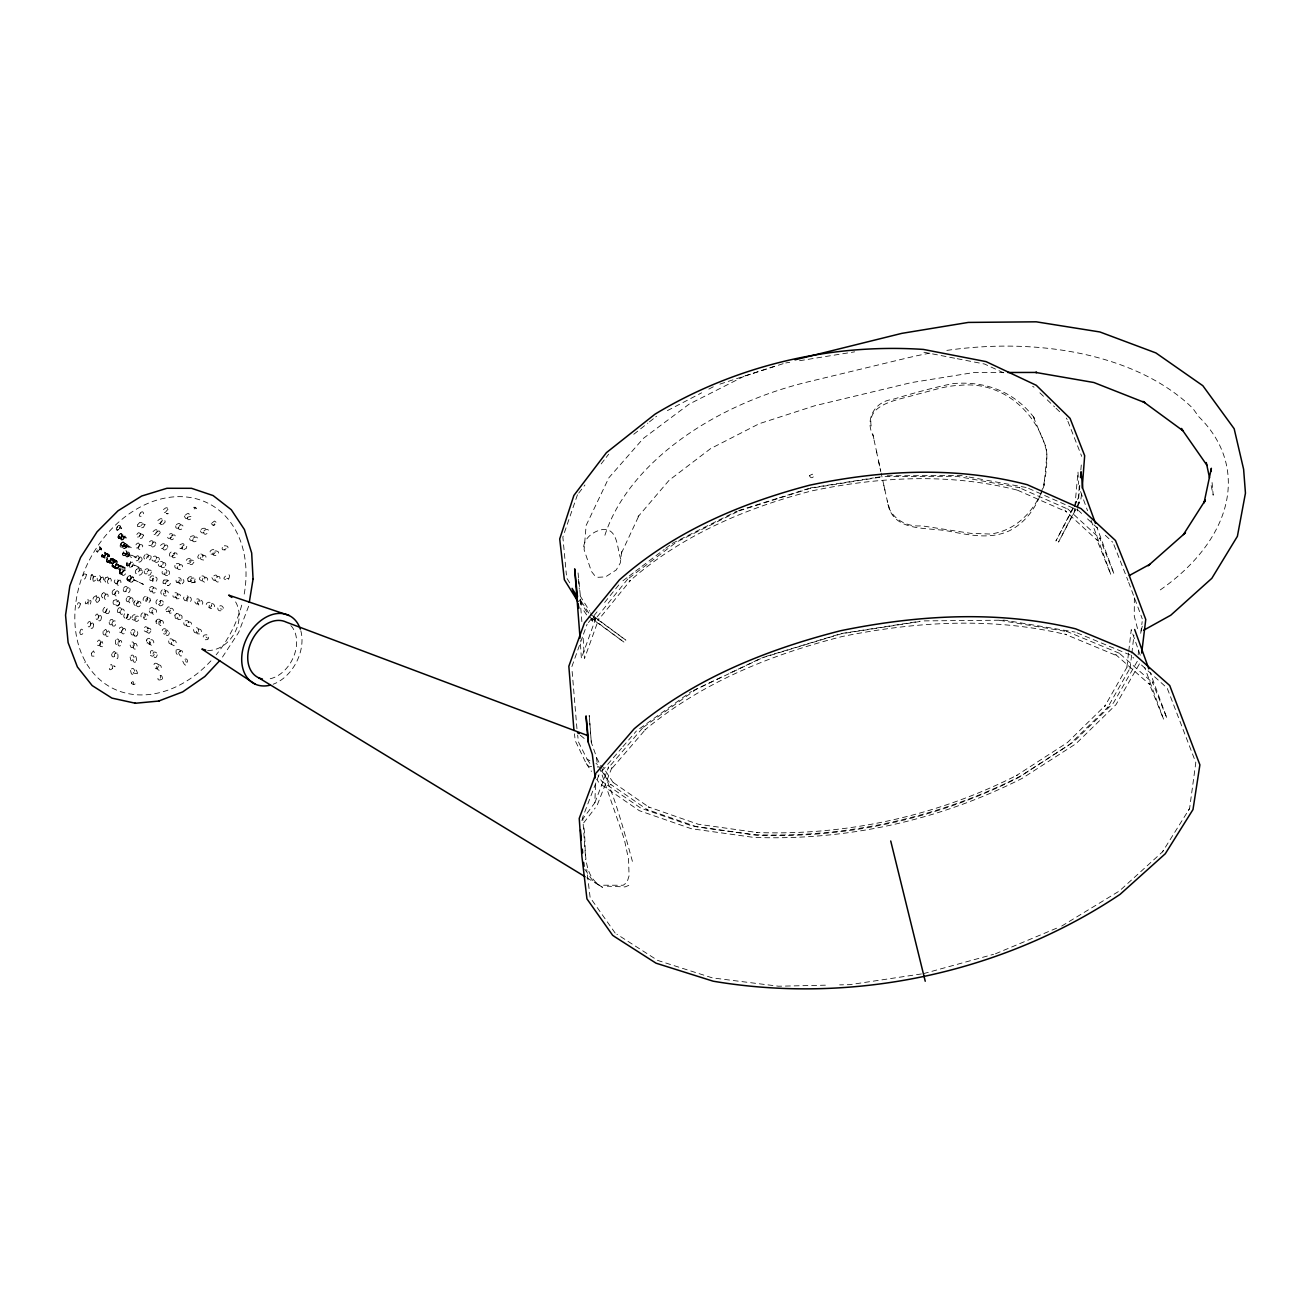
<?xml version="1.0" encoding="UTF-8"?>
<svg xmlns="http://www.w3.org/2000/svg" width="1311" height="1311" viewBox="0 0 1311 1311"><rect width="100%" height="100%" fill="white"/><g stroke="black" fill="none" stroke-linecap="round" stroke-linejoin="round"><path stroke-width="0.75" stroke-dasharray="5 3.75" d="M136.688 660.695L136.098 656.991A2.622 2.032 -87 0 0 134.525 656.565L132.755 659.138L133.722 661.809A2.556 1.95 85.2 0 0 135.295 662.219L136.819 658.286M211.726 604.535C211.366 611.336 201.894 604.191 208.646 602.273A3.097 2.901 -48.3 0 1 210.694 602.798L211.513 605.879M116.941 568.581A2.753 1.737 -60.5 0 0 118.645 566.418C119.088 562.829 115.761 564.484 114.418 562.452M117.957 537.739L118.449 535.724A2.622 1.327 -53.6 0 1 119.825 534.069M118.023 537.002L118.777 538.51M120.268 526.088L119.334 528.726M120.219 526.645L121.71 528.202M120.94 538.379L120.989 539.558M122.087 534.495L121.579 536.494M121.087 569.121A2.737 1.704 -60.5 0 0 119.678 570.613C119.465 576.479 122.857 572.268 124.873 570.17M124.496 537.854L124.987 535.855M123.25 589.409L123.365 590.687A2.769 1.934 -65.9 0 0 126.774 590.491A2.769 1.934 -65.9 0 0 126.2 586.492L125.659 586.492A2.769 1.917 -65.9 0 0 123.25 589.409L123.365 590.687M111.91 623.741L112.73 621.611L114.729 620.775A2.72 1.934 -77.3 0 1 115.974 622.659L115.827 624.102A2.884 2.065 -77.3 0 1 114.204 626.134L112.697 625.937L111.91 623.741L112.32 625.511M129.822 581.232C125.987 581.756 126.085 575.234 129.789 579.429A2.753 1.885 -60.9 0 1 131.526 577.315A2.753 1.885 -60.9 0 1 133.493 577.43L133.771 579.806A2.753 1.885 -60.9 0 1 132.624 581.576L132.083 581.953A2.802 1.934 -63.6 0 1 129.822 581.33L129.789 579.331A2.753 1.885 -60.9 0 1 131.526 577.233A2.753 1.885 -60.9 0 1 133.493 577.528M129.658 580.707L126.97 579.396L129.396 580.642A2.802 1.934 -63.6 0 1 127.118 580.003M199.96 601.765L199.026 599.373A2.933 2.671 -53.5 0 0 197.092 598.914L195.323 599.963A2.589 2.36 -53.6 0 0 194.733 601.913L196.273 603.945L198.289 603.879L199.96 601.765L199.387 603.027M100.21 548.637L101.521 549.375L99.882 546.916L98.554 547.359L96.752 550.981M106.158 558.142L106.65 557.749A2.655 1.295 -59.7 0 0 107.83 555.93L107.928 553.75L106.715 553.422M129.642 580.101L126.954 578.741M129.936 580.265A2.737 1.885 -60.9 0 0 131.084 578.512L131.067 576.529M131.084 578.512L131.084 578.413A2.737 1.885 -60.9 0 1 129.936 580.183L129.576 580.511M117.482 562.501L110.468 559.076C127.724 569.892 109.403 553.422 110.288 559.797A2.704 1.524 -60.1 0 1 109.124 561.583M125.168 568.105L116.073 564.254L115.892 565.09A2.753 1.737 -60.5 0 1 114.204 567.253L112.32 567.122L112.238 564.779A2.688 1.508 -60.1 0 1 113.401 562.976L113.926 562.583M110.517 558.437L117.433 561.829M175.658 596.472L176.493 598.816L179.574 598.652A2.655 2.343 -56.7 0 0 180.656 596.177L180.213 594.965A2.819 2.491 -56.7 0 0 177.935 594.08L175.871 595.8M165.776 609.861L168.152 606.911A2.819 2.491 -62.6 0 1 170.61 608.599L170.709 609.271A2.655 2.343 -62.6 0 1 170.02 611.221L166.579 611.663L166.317 608.107M168.66 640.932L168.972 643.013L171.118 644.307A2.589 2.294 -81.1 0 0 172.806 643.422L173.445 641.423A2.933 2.606 -81.1 0 0 172.659 639.506L170.922 638.768A2.589 2.294 -81.1 0 0 169.234 639.653L168.66 640.932L169.234 639.653M172.429 535.953L172.315 534.282A2.655 1.885 -39 0 0 170.889 533.61L168.972 534.364A2.999 2.13 -39 0 0 167.677 536.084L167.792 537.772A2.655 1.885 -39 0 0 169.234 538.428L171.692 537.166L172.528 534.757M122.464 572.907L120.923 574.021A2.901 1.819 -60.5 0 1 119.334 573.235L121.956 573.841M121.956 574.005L122.07 574.562A2.901 1.803 -60.5 0 0 123.66 575.349L124.201 575.136A2.737 1.704 -60.5 0 0 125.594 573.628L123.676 575.267M131.952 617.858L132.231 616.465A2.737 2.13 -72.3 0 1 135.787 615.318A2.737 2.13 -72.3 0 1 134.967 619.71A2.737 2.13 -72.3 0 1 131.952 617.858L132.231 616.465M1134.359 597.767L1134.261 616.104L1137.997 630.444M1074.873 506.587L1077.986 471.927L1078.592 484.333M1079.379 485.922L1078.281 497.901L1074.25 506.39M1080.838 469.961L1081.559 461.98M1077.839 507.013L1079.805 485.463M1081.641 494.1L1080.69 500.13L1058.518 542.066L1075.675 508.897M743.927 376.355L689.127 404.132L643.373 438.366L608.845 477.794L586.115 525.482L584.116 549.768L591.425 571.416L595.145 576.135L598.177 577.299L605.6 576.856L616.252 569.941L620.3 562.976L621.725 551.03L621.185 553.684L639.358 514.748L638.064 516.714L669.102 480.285L710.546 448.657L759.282 423.682L814.803 405.738L911.276 382.615L973.876 372.521L1003.784 372.488M100.586 642.587L100.521 643.357A3.196 2.065 -88.2 0 1 99.636 645.225C93.687 647.323 99.39 634.835 100.586 642.587L100.078 640.62M103.766 556.257L102.291 557.077A3.261 1.606 -59.7 0 1 101.422 556.323L103.815 551.931M103.749 556.339A2.638 1.295 -59.7 0 0 104.929 554.537L104.946 552.308L103.798 552.029M123.005 629.395L120.874 632.459A2.704 2.016 -79.1 0 1 119.088 631.361L119.448 627.969L121.481 626.953A2.688 2.016 -79.1 0 1 122.742 628.051L122.71 630.804M105.142 553.783L109.534 555.946L105.126 553.832M1077.478 510.929L1077.74 508.635M1128.525 653.058L1126.706 668.692L1127.116 666.955L1104.665 706.465L1105.632 705.138L1067.334 742.632L1016.32 775.62L1017.172 775.162C936.873 815.966 846.644 835.844 756.627 832.501L757.529 832.567L698.173 824.242L648.306 806.871L649.65 807.658L612.761 782.159L613.81 783.536L601.815 765.329M1128.755 651.108L1131.262 629.641L1140.603 656.205M1074.512 510.651L1074.774 508.307M1131.622 655.156L1129.984 668.987L1130.262 667.807L1107.533 707.727L1108.188 706.826L1069.514 744.615L1018.598 777.554C937.775 818.588 846.955 838.598 756.365 835.238L697.091 826.897L646.782 809.411L647.7 809.952L610.418 784.207L611.123 785.142L598.816 766.509M1131.852 653.189L1133.949 635.409M108.092 562.124L107.6 562.288A3.064 1.721 -60.1 0 1 106.601 561.469L107.043 558.863L109.452 557.044M1138.145 654.795L1138.866 648.945M1140.734 633.328L1142.16 621.611M112.107 566.696L120.776 570.809M116.417 568.712L115.122 568.482L115.057 566.123A2.688 1.508 -60.1 0 1 116.22 564.336L125.217 568.843M114.909 568.056L114.909 567.974A3.048 1.704 -60.1 0 0 115.892 568.777L115.892 568.777M126.97 552.078L126.675 553.389A2.737 1.737 -56.8 0 1 124.742 555.553L124.201 555.7M155.911 621.807L156.238 620.431L156.206 623.151L158.254 624.413A2.655 2.294 -74.3 0 0 160.319 622.938L160.647 621.561A2.819 2.425 -74.3 0 0 159.5 619.267L158.303 618.956M133.427 563.73L131.674 566.909L132.722 565.844M123.414 551.997L122.644 554.078A2.917 1.852 -56.8 0 0 123.676 555.684L124.791 555.372A2.737 1.737 -56.8 0 0 126.675 553.389L126.675 553.389M127.97 565.86L127.413 566.008A2.901 1.835 -56.6 0 1 126.38 564.418L126.692 563.124A2.72 1.721 -56.6 0 1 128.56 561.141L129.625 560.993A2.901 1.835 -56.6 0 1 130.576 562.009L130.068 564.369A2.753 1.901 -58.2 0 1 127.986 565.844L127.822 566.024M127.495 556.864A2.737 1.737 -56.8 0 0 129.363 554.881L129.461 552.324L127.691 552.144A2.688 1.524 -55.1 0 0 126.167 553.488M1142.274 626.199L1141.111 631.263L1139.128 631.886M165.055 545.474L162.58 548.555A2.704 1.983 -45 0 1 160.499 548.014L160.204 546.933A2.868 2.098 -45 0 1 161.466 544.524L162.679 543.852A2.704 1.983 -45 0 1 164.76 544.393L164.711 546.753M140.31 513.011L139.359 514.715A3.245 1.737 -48 0 0 139.572 516.173C145.439 517.681 144.013 507.554 139.671 513.912M101.357 555.782L104.847 557.47L101.439 555.11M228.442 579.413C233.964 567.696 215.528 582.018 229.015 578.954M105.191 553.258L109.534 555.831M146.357 641.046L147.16 639.096A2.655 2.229 -77.1 0 1 149.421 638.441L150.962 640.44L150.306 643.144A2.606 2.245 -86 0 1 148.635 643.914L146.357 641.046L147.045 643.095M1044.654 483.677C1036.854 508.521 1017.369 530.578 990.428 534.052L970.664 533.331L921.551 525.793C909.375 527.088 896.511 521.417 890.333 510.602M583.641 546.884C584.706 537.395 594.063 530.791 602.978 529.48C618.284 528.153 617.006 549.67 620.922 559.469M134.23 645.733L133.509 642.456A2.622 2.032 -87.6 0 0 131.936 642.029L130.559 643.242A2.966 2.294 -87.5 0 0 130.166 645.373L131.018 647.192A2.622 2.032 -87.5 0 0 132.591 647.618L134.23 645.733L133.591 646.962M107.912 557.83A2.704 1.524 -60.1 0 0 106.732 559.633L106.519 560.879L112.812 563.976M124.365 543.59L123.939 545.065M124.332 548.555L124.873 548.375A2.704 1.54 -55.2 0 0 126.38 547.031L126.987 543.885M125.446 555.422L125.856 553.963M127.183 544.934L131.428 547.801M127.085 544.524L125.266 543.524A2.704 1.54 -55.2 0 0 123.742 544.884L123.005 546.818A3.048 1.753 -55.2 0 0 123.496 548.195L123.906 548.375M581.74 820.325L594.85 802.742L595.538 784.093M112.599 668.331C111.632 657.237 105.814 674.673 112.599 668.331L111.959 669.544M111.238 558.781L113.008 558.879L113.123 560.993A2.704 1.524 -60.1 0 1 111.927 562.943L110.403 563.648A3.064 1.721 -60.1 0 1 109.419 562.829L110.73 559.092M1061.713 926.058L1119.447 890.956L1162.496 851.871L1189.585 808.559L1195.812 762.576L1167.2 688.144L1139.701 663.399M100.177 548.785L97.407 552.046L97.751 548.604M133.165 684.162L133.656 681.769M100.291 548.178L101.521 549.26M120.874 538.542L121.644 536.33L126.479 538.477L121.644 536.33M126.593 538.051L124.922 536.592M583.706 822.833L595.227 807.986M1078.642 504.145L1079.297 501.916L1076.577 507.16M1075.725 503.686L1076.446 501.212L1073.643 506.636M209.318 605.272C207.531 611.155 218.068 608.451 213.578 604.174A3.097 2.901 -48.5 0 0 211.53 603.65L209.678 604.666M134.689 618.497L134.902 617.809A2.753 2.147 -72.3 0 1 138.589 616.825A2.753 2.147 -72.3 0 1 137.278 621.267A2.753 2.147 -72.3 0 1 134.689 618.497M126.479 563.779L129.133 565.746A2.901 1.835 -56.7 0 0 130.15 567.319L131.264 567.007M129.215 565.09L129.478 564.254A2.737 1.721 -56.7 0 1 131.346 562.272L132.411 562.14A2.901 1.835 -56.7 0 1 133.378 563.14L133.296 564.533L141.735 568.564M116.237 528.825L117.679 526.203M136.623 603.552L136.541 603.863A2.737 2.065 -72.7 0 0 139.212 606.518L140.539 605.01A2.753 2.114 -65.1 0 0 140.818 602.994A2.737 2.098 -64.9 0 0 138.147 601.683A2.737 2.098 -64.9 0 0 135.492 600.372L133.853 602.519A2.737 2.065 -72.7 0 0 136.541 605.19L137.524 604.305A2.737 2.098 -64.9 0 0 138.229 602.323L136.623 603.552L137.852 601.88M168.709 609.943L169.824 613.351L172.741 612.548A2.671 2.343 -62.6 0 0 173.429 610.598L173.331 609.926A2.819 2.491 -62.6 0 0 170.872 608.238L168.709 609.943L169.578 608.779M136.147 557.306L129.592 554.209L128.216 551.98M198.551 631.525L198.305 628.821A3.081 2.917 -62.9 0 0 196.568 627.674L194.536 628.084A2.507 2.376 -63 0 0 193.438 629.804L194.356 632.361L196.339 633.033L198.551 631.525L197.65 632.574M149.356 641.308L149.421 643.865L151.404 645.34A2.606 2.245 -85.9 0 0 153.076 644.553L153.797 642.587A2.95 2.54 -85.9 0 0 153.141 640.571L152.666 640.096A2.671 2.245 -77 0 0 149.864 640.473L149.815 644.504M120.546 544.196L120.137 545.655A3.048 1.753 -55.1 0 0 120.628 547.031L122.103 546.884M123.119 546.179L122.955 546.998A3.048 1.753 -55.2 0 0 123.447 548.375L124.922 548.211M174.822 615.138L175.346 618.3L178.296 618.333A2.655 2.327 -62.6 0 0 179.476 615.924L179.378 615.252A2.802 2.475 -62.6 0 0 176.936 613.581L176.297 613.745M181.901 618.612L182.098 616.596A2.802 2.475 -62.6 0 0 179.656 614.925L179.017 615.088A2.655 2.343 -62.6 0 0 177.542 616.481L178.067 619.644L181.508 619.202L180.689 619.874M571.907 666.545L582.772 636.097M583.461 634.196L587.148 624.118M158.959 621.791L158.926 624.511L160.974 625.773A2.655 2.294 -74.3 0 0 163.039 624.298L163.367 622.922A2.819 2.425 -74.3 0 0 162.203 620.627L161.024 620.316M248.631 606.223L238.651 632.41L221.067 659.22M598.996 774.785L582.69 817.343L585.706 859.672M594.85 802.742L608.648 766.951L608.058 768.18L643.504 726.95L642.636 727.802L696.141 689.357L764.1 656.991M118.105 536.543L121.989 538.067M139.376 606.387L140.195 605.567M149.913 578.069L150.601 576.824A2.737 2.114 -58.1 0 1 153.846 576.299L154.174 576.758A2.737 2.13 -58.3 0 1 152.502 580.74L150.323 580.429A2.737 2.114 -58.1 0 1 149.913 578.069L150.519 576.922M152.584 579.347L153.207 578.217L152.584 579.347A2.737 2.114 -58.2 0 0 153.436 582.051L155.173 582.018A2.737 2.13 -58.3 0 0 156.845 578.036L156.517 577.577A2.737 2.114 -58.2 0 0 153.256 578.118M597.357 804.79L611.827 767.771L610.975 769.573L646.094 728.785L644.832 730.03C701.631 682.539 771.048 654.566 842.186 636.523C916.028 621.414 992.624 616.891 1066.449 634.671L1064.761 634.082L1117.251 655.861L1115.694 654.566L1150.026 684.817L1149.059 683.162L1163.627 719.362L1144.782 667.692M115.63 640.03L115.417 643.504A2.638 1.917 -85.8 0 0 116.695 644.602L118.219 644.029A2.983 2.18 -85.8 0 0 119.104 642.144L118.826 640.047A2.638 1.917 -85.8 0 0 117.564 638.949L115.63 640.03L116.515 639.145M194.192 508.996L195.077 507.275C200.599 510.536 187.801 507.226 195.077 507.275M1072.709 508.439L1055.929 540.968L1073.348 508.144M88.017 602.437C81.233 608.468 89.443 592.195 88.034 602.847C88.427 611.713 94.294 595.62 88.279 602.142M1137.293 661.285L1113.416 703.007L1073.742 741.764L1020.663 776.014C938.479 817.736 846.136 838.09 754.038 834.665L692.372 826.061L640.8 808.133L601.831 781.323L598.127 775.817M1139.439 663.874L1115.972 704.679L1075.921 743.747L1022.088 778.406C939.381 820.375 846.464 840.843 753.776 837.401L691.307 828.716L639.293 810.673L599.471 783.355L596.702 779.291M122.972 542.033L122.447 542.197A2.704 1.54 -55.1 0 0 120.923 543.557L120.497 544.36L123.316 545.687L123.988 544.884L131.329 548.244M129.592 554.209C126.003 555.159 127.904 549.243 124.873 550.8A2.688 1.524 -55 0 0 123.365 552.16L125.807 554.127L126.233 553.324M126.757 618.612L127.265 615.252A2.786 2.048 -71.1 0 1 129.363 614.269L129.855 614.482A2.769 2.098 -72.1 0 1 129.052 619.48L128.511 619.661A2.688 2.016 -79.6 0 1 127.052 619.071L126.511 617.547M187.768 578.593L188.604 577.463A2.819 2.393 -47.5 0 1 191.144 576.791L192.16 577.446A2.655 2.245 -47.5 0 1 192.389 579.888L190.341 581.691L187.997 581.035M176.198 649.895C174.74 660.908 185.982 647.421 176.198 649.895L176.969 649.273M577.463 494.739L562.861 537.068L566.418 575.037M84.822 662.776L85.444 661.694M187.506 600.274L188.161 596.587A2.802 2.458 -57 0 0 185.883 595.718L184.654 596.308A2.638 2.327 -57 0 0 183.573 598.766L184.998 600.749L187.997 599.766M120.35 533.741L118.383 535.904L121.3 537.264L123.267 535.101M1162.496 851.871L1163.513 850.249M1188.421 810.427L1189.585 808.559M117.121 526.94L117.171 527.809M149.634 609.091L150.028 608.501A2.72 2.261 -68.4 0 1 153.764 609.123A2.72 2.261 -68.4 0 1 151.421 612.958L150.831 612.909A2.737 2.229 -70.8 0 1 149.503 611.762L149.307 611.139A2.737 2.229 -70.8 0 1 149.634 609.107M139.032 545.573L138.343 546.834A2.901 1.885 -53.3 0 0 138.655 549.014L139.556 549.358A2.737 1.77 -53.3 0 0 141.752 548.08C146.095 542.393 134.541 546.146 141.949 543.688L142.014 544.573M91.426 575.005L90.262 579.577A3.261 1.606 -65.9 0 0 91.475 579.642L93.491 576.234L91.901 574.693M99.865 579.954L100.291 579.38A2.704 1.524 -65.1 0 0 100.947 577.364L99.669 575.578L97.768 577.069A2.704 1.524 -65.1 0 0 97.112 579.085L97.571 580.593A3.064 1.721 -65.1 0 0 98.882 580.707L99.865 579.954L98.882 580.707M135.197 600.569L133.919 602.339M578.708 493.116L584.952 485.004M601.175 463.914L604.928 459.047M606.174 457.424L608.665 454.18M588.393 622.578L597.144 611.745M604.65 602.454L619.661 583.887M124.168 538.329L122.07 540.034M121.251 536.953L120.202 538.149M601.929 771.081L621.561 748.204M622.872 746.664L636.425 730.964M162.498 679.032C161.777 668.659 152.518 683.916 162.58 679M136.541 569.433L136.049 569.957A2.786 1.917 -58.5 0 0 135.459 572.809A2.786 1.917 -58.5 0 0 137.409 573.694L137.966 573.448M213.07 525.629L214.725 523.843M122.66 553.897L122.693 553.865A2.917 1.852 -56.8 0 0 123.726 555.52M183.786 549.735L186.523 548.145L186.834 545.753A2.638 1.983 -37 0 0 185.425 544.917L183.458 545.491A2.983 2.245 -37 0 0 182.049 547.129L181.918 548.375A2.688 2.048 -44.3 0 0 183.507 549.751L184.589 549.571M181.033 548.457L182.819 547.752L180.754 548.473A2.688 2.048 -44.3 0 1 179.165 547.113L180.049 544.655L182.606 543.623A2.638 1.983 -36.9 0 1 184.015 544.458L182.819 547.752M145.226 554.7L144.784 555.11A2.769 1.983 -54.3 0 0 144.292 558.666A2.769 1.983 -54.3 0 0 147.471 558.109L147.897 557.519A2.802 2.048 -52.8 0 0 147.946 554.553L147.061 554.094A2.704 1.819 -49.7 0 0 145.308 554.635L147.045 554.078M117.613 526.366L118.711 525.4M120.792 537.526L119.17 538.657M123.709 538.887L121.612 540.034L120.923 538.936M118.94 529.12L117.81 530.086M118.056 580.855L120.071 580.068L120.989 581.838A2.737 1.704 -64.4 0 1 119.907 584.395L118.891 585.132A2.901 1.819 -64.4 0 1 117.203 584.575L116.974 583.428M127.118 597.21L128.691 596.39A2.753 1.983 -70.1 0 1 130.15 599.717A2.753 1.983 -70.1 0 1 126.905 601.405A2.753 1.983 -70.1 0 1 127.118 597.193L128.281 596.472M129.953 598.39L129.805 598.537A2.753 1.983 -70.1 0 0 129.576 602.732A2.753 1.983 -70.1 0 0 132.821 601.061A2.753 1.983 -70.1 0 0 131.379 597.718L129.953 598.39L130.969 597.8M106.224 553.586L104.323 557.716A3.261 1.606 -59.7 0 0 105.208 558.486L106.666 557.65A2.655 1.311 -59.7 0 0 107.846 555.848L109.419 556.601L104.962 554.389L105.142 552.718L109.288 554.717M105.716 554.078L106.715 553.34M136.344 636.097L136.852 635.704A2.835 2.212 -79.9 0 0 137.639 632.394L137.376 631.787A2.688 2.098 -79.9 0 0 134.869 631.083L133.493 633.377L134.23 635.884M633.77 434.285L647.88 423.076M649.453 421.847L654.156 418.111M106.355 613.614L108.076 613.581A2.901 1.983 -74.8 0 0 109.288 611.958L109.501 611.254A2.737 1.803 -71.4 0 0 109.059 608.861L107.158 608.763L105.798 611.123A2.671 1.606 -75 0 0 105.929 613.073L107.584 613.81M103.585 612.204L104.323 612.499A2.884 1.983 -74.8 0 0 106.568 610.582L106.781 609.877A2.737 1.803 -71.4 0 0 106.338 607.485L104.438 607.386L103.012 609.713A2.671 1.606 -75 0 0 103.159 611.647L103.864 612.384M111.255 558.699L110.714 559.174A2.704 1.524 -60.1 0 0 109.55 560.977M109.124 561.501L108.092 562.222M622.938 580.773L627.69 577.151M629.28 575.955L634.049 572.35M635.622 571.137L640.391 567.532M641.98 566.319L664.202 549.473M665.775 548.26L670.544 544.655M163.973 580.068L167.382 579.954A2.72 2.229 -53.5 0 1 166.268 584.001L163.121 583.182M655.729 416.865L656.598 416.243M639.67 728.637L691.52 691.372M179.558 582.412L176.51 582.084A2.688 2.212 -54 0 1 176.264 579.626L177.083 578.479A2.835 2.409 -46.9 0 1 179.64 577.823L180.672 578.479A2.671 2.261 -46.9 0 1 180.918 580.92L179.558 582.412L176.706 582.264M182.213 583.772L183.655 582.215A2.671 2.261 -47 0 0 183.409 579.773L182.376 579.118A2.835 2.409 -47 0 0 179.82 579.79L178.984 580.92A2.671 2.261 -47 0 0 179.23 583.379L182.213 583.772L180.066 583.952M90.967 575.48L92.36 574.529M164.596 591.474L165.153 591.097A2.769 2.294 -55.8 0 1 167.546 591.245L167.939 591.687A2.72 2.294 -59.1 0 1 164.842 595.899L164.317 595.62A2.72 2.294 -59.1 0 1 164.629 591.474M117.711 605.846L118.678 605.207L117.711 605.846A2.819 1.852 -71.8 0 1 116.318 605.518A2.72 1.786 -71.7 0 1 116.089 602.437L118.351 600.536L119.645 603.339A2.753 1.95 -67.8 0 0 119.514 601.405M118.416 529.595L116.843 530.267M224.214 549.817L226.131 548.686M116.171 583.788L117.187 583.051A2.72 1.704 -64.4 0 0 118.269 580.511L117.334 578.741L115.319 579.528A2.72 1.704 -64.4 0 0 114.237 582.084L116.171 583.788L115.171 583.854M667.397 410.622L701.614 392.841M708.825 389.105L716.019 385.368M672.133 543.459L716.97 521.057M718.772 520.156L736.716 511.192M737.356 511.716L676.476 542.115L627.15 579.511L627.953 578.806L595.309 619.136L595.866 618.087L581.379 658.384L580.216 640.145M589.934 760.708L587.099 759.184L578.512 742.092L577.643 735.061M591.589 766.509L589.081 766.788L586.279 763.641L575.3 740.83L574.415 733.832M162.679 524.531L165.202 522.04L164.744 520.172A2.606 1.639 -37.4 0 0 163.023 520.172L161.22 521.467A3.228 2.016 -37.4 0 0 160.368 523.269C159.745 525.514 164.891 524.269 161.122 524.597M693.372 690.487L722.869 676.443M730.227 672.936L761.576 658.007L841.4 633.754L922.682 621.086M114.434 562.353L113.401 563.075A2.688 1.508 -60.1 0 0 112.238 564.861L120.645 568.941M628.772 885.384L625.036 886.924L607.321 886.187M168.513 585.509L167.497 585.656L168.955 585.296A2.737 2.245 -53.6 0 0 170.053 581.248A2.737 2.245 -53.6 0 0 166.202 581.904A2.737 2.245 -53.6 0 0 167.087 585.624L167.415 585.656M171.692 556.487L172.954 555.913A2.868 2.18 -43.8 0 0 174.248 554.225L174.347 552.98A2.688 2.048 -43.8 0 0 172.757 551.603L171.479 551.865A2.851 2.18 -43.8 0 0 169.578 553.914L169.463 555.176A2.688 2.048 -43.8 0 0 171.069 556.536L172.757 556.044M995.491 953.785L1059.878 926.828M119.743 538.313L118.711 538.674M120.284 533.905L121.333 533.561M719.903 384.107L777.997 365.163M745.812 375.733L751.498 373.897M753.383 373.291L783.667 363.508M738.65 510.585L777.39 498.344M779.34 497.738L808.395 488.561M739.142 510.815L810.542 488.282L883.057 476.762M125.741 543.541L125.201 543.704A2.704 1.54 -55.2 0 0 123.676 545.048M122.382 542.377L123.463 542.049M766.034 656.418L839.548 634.082M130.658 567.335L133.132 565.025L141.604 569.089M126.938 557.011L127.544 556.683A2.737 1.737 -56.8 0 0 129.412 554.7M923.468 973.647L993.541 954.326M97.85 551.849L97.44 551.947A3.523 1.475 -59.3 0 1 96.653 551.341L96.998 551.39M226.721 578.725L228.704 578.364M785.764 362.95L789.714 362.311M799.546 360.722L854.641 351.84M810.329 487.954L873.421 477.925M875.387 477.614L883.27 476.368M841.498 633.492L920.158 621.217M921.469 973.942L849.79 984.659L839.63 984.872M111.763 558.552L112.68 558.601M1033.347 416.914L1046.26 447.559L1046.915 454.819L1044.031 485.283M188.555 581.478L191.308 581.199M191.291 582.772L195.306 582.363L195.077 579.052L193.881 578.085A2.819 2.393 -47.6 0 0 191.34 578.757L190.505 579.888A2.655 2.245 -47.6 0 0 190.75 582.33L194.29 582.313L195.077 579.052M124.348 570.318L125.332 570.285M137.409 673.739L133.28 673.051L134.869 669.97A2.556 1.95 85.7 0 1 136.442 670.38L137.508 673.035M207.597 650.535C230.851 650.731 247.746 619.415 234.554 600.258M119.137 525.383L120.104 525.809M825.389 985.184L778.587 986.216L712.397 977.891L657.663 960.406L616.907 934.251M166.481 513.617L168.25 513.666A2.622 1.639 -37.6 0 1 166.546 513.666M120.809 533.724L121.89 534.2M117.367 530.103L116.253 529.202M924.222 620.89L1004.537 620.169L1075.167 632.082M887.219 475.746L961.143 475.598L967.059 476.68M885.072 476.434L956.768 476.303L1019.892 487.79L1018.86 487.512L1068.416 509.373L1067.465 508.652L1100.273 538.887L1099.634 537.854L1114.039 573.939L1096.897 527.186M126.987 556.847L125.528 555.815M200.845 553.947L202.615 554.553A2.606 2.18 -37.3 0 1 203.139 556.241L200.829 558.748L198.354 558.257A2.606 2.18 -37.3 0 1 197.83 556.569L198.862 554.782A2.966 2.475 -37.3 0 1 200.845 553.947L202.123 554.192M999.605 620.316L1067.531 631.656L1066.384 631.246L1119.397 653.271L1118.316 652.386L1153.024 683.031L1152.287 681.786L1166.987 718.444L1150.222 672.69M969.026 477.04L984.807 479.908M986.773 480.268L1026.759 487.594M923.927 352.233L955.244 358.329M957.21 358.706L984.61 364.048L1006.799 374.323M220.412 608.812L222.214 609.254M211.055 554.143L213.84 554.061L215.594 551.898A2.54 2.147 -29.1 0 0 215.086 550.21L213.234 549.555A3.13 2.655 -29.1 0 0 211.153 550.341C208.547 551.03 211.694 555.602 210.186 553.291M117.056 653.025C109.747 652.911 119.825 665.66 117.711 653.468M96.195 595.702L93.54 597.275A2.704 1.557 -70.1 0 0 93.097 599.34L93.753 600.749A3.048 1.77 -70.1 0 0 95.129 600.684L96.408 599.16A2.704 1.557 -70.1 0 0 96.85 597.111L96.195 595.702L96.735 596.505M124.955 618.153L124.021 617.186A2.753 2.032 -71.1 0 1 124.217 614.498L124.578 613.892A2.753 2.032 -71.1 0 1 126.659 612.958L127.183 613.138A2.769 2.098 -72.1 0 1 125.266 618.251L124.496 617.825M1077.003 632.836L1130.115 654.943L1133.704 658.073M125.872 550.653L126.856 551.669M123.414 542.213L124.266 543.196M1028.594 488.397L1078.117 510.29M119.825 527.825L121.579 528.759M124.774 537.215L121.857 535.838L121.956 534.036M118.17 536.379L121.956 538.165M127.003 545.737L124.184 544.409L124.168 542.557M123.988 544.884L131.297 548.342M120.333 544.753L126.856 547.834M126.839 547.932C122.71 544.065 119.612 545.95 120.383 546.523M132.264 581.822L132.624 581.494A2.753 1.885 -60.9 0 0 133.771 579.724L143.325 584.296M126.708 553.308L136.016 557.847M122.841 553.176L131.575 557.454M123.316 545.687L126.954 547.441M101.258 548.129L100.259 547.654A3.54 1.475 -59.3 0 0 99.505 546.933M100.308 548.031L101.455 548.588M101.406 550.03L99.997 549.293L100.259 547.654L99.98 549.358A2.573 1.082 -59.3 0 1 98.8 551.177M125.807 554.127L131.69 556.962M126.692 563.124L129.428 564.435A2.737 1.721 -56.7 0 1 131.297 562.452L132.362 562.304A2.901 1.835 -56.7 0 1 133.329 563.32M105.208 553.16L109.468 555.159M117.236 561.223L110.206 557.421M101.471 555.012L104.798 556.618M110.321 559.65L117.367 563.107M101.389 555.635L104.831 557.404M105.044 557.962L101.422 556.175A3.261 1.606 -59.7 0 0 102.307 556.995M124.971 567.565L115.696 562.78M116.073 563.632L125.168 568.171M106.732 559.633L112.893 562.599M112.779 563.14L106.584 560.141L112.812 563.812M115.925 564.943L125.102 569.433M106.601 561.337L113.025 564.484M112.091 565.385L120.546 569.482M112.058 565.483L120.563 570.138L112.025 565.991M112.025 566.106L120.579 570.301M119.252 571.891L121.972 573.366M133.771 579.724L143.309 584.362M119.334 573.087L122.07 574.464M580.331 735.291L586.853 740.6M586.836 877.764L602.568 887.35C579.839 874.568 587.394 845.923 583.477 824.635M115.106 666.758L113.713 665.857L114.86 666.414M1032.675 386.319L1034.018 387.22M593.899 616.416L625.888 640.145L590.409 614.269M591.769 618.284L624.102 642.226L588.262 616.104M206.04 637.031L207.466 638.195M595.997 763.363L597.423 764.542M149.503 598.095L149.815 598.373A2.737 2.163 -63.5 0 1 150.142 600.848A2.737 2.147 -64.3 0 1 147.766 602.994L145.8 601.225A2.737 2.13 -64.9 0 1 147.143 598.177L147.701 597.865A2.737 2.147 -64.3 0 1 149.388 597.996L150.142 600.848M146.848 596.784L147.16 597.062A2.737 2.163 -63.5 0 1 147.471 599.537A2.72 2.147 -64.3 0 1 145.095 601.667L144.013 601.421A2.737 2.13 -64.9 0 1 144.472 596.866L145.046 596.554A2.72 2.147 -64.3 0 1 146.734 596.685L147.471 599.537M1078.642 510.667L1081.608 513.42M1087.524 518.894L1099.372 529.841M1105.304 535.33L1112.695 542.18M1034.117 417.652C1013.993 391.317 985.003 380.764 952.671 383.615C932.4 387.892 912.423 393.366 892.627 399.429C874.437 401.363 864.424 419.995 873.306 436.088M1039.885 392.841L1045.752 398.446M1047.227 399.855L1054.552 406.869M1056.027 408.278L1061.894 413.899M150.437 655.336L152.076 656.205A2.606 2.229 -85.3 0 0 153.731 655.418L154.469 653.452A2.95 2.524 -85.3 0 0 153.813 651.452L152.191 650.584A2.606 2.229 -85.3 0 0 150.519 651.354L150.437 655.336L149.864 654.058M144.521 613.155L144.915 613.581A2.769 2.261 -70.4 0 1 145.193 616.203L144.882 616.842A2.72 2.18 -71.9 0 1 140.916 616.088L140.916 615.449A2.72 2.18 -71.9 0 1 144.521 613.138M588.803 613.073L580.56 600.241M586.64 614.908L582.215 608.337M156.664 603.978L156.288 603.486A2.72 2.278 -65.8 0 1 157.156 599.799L157.697 599.422A2.753 2.311 -62.2 0 1 160.614 602.208L160.384 602.88A2.72 2.278 -65.8 0 1 156.681 603.978M615.17 933.071L590.13 897.527L586.771 869.554M584.772 869.193L592.425 880.238L599.061 885.204L623.184 885.253L627.035 882.352L629.067 875.814L628.559 859.262L624.265 839.122L600.077 769.131M596.669 757.725C613.319 790.074 622.741 826.422 632.41 861.343M1033.904 417.668L1034.477 418.52M593.67 617.743L594.932 619.628L590.671 612.794M591.294 619.333L592.523 621.185L589.294 615.99M586.279 763.641L591.49 771.474M587.099 759.184L591.507 765.837M1066.302 418.094L1067.187 419.504M567.073 578.593L571.219 585.247M579.609 600.438L588.213 614.269M591.327 742.501L589.213 715.495L591.327 742.501L596.095 755.873L597.996 767.59M580.052 595.702L589.622 611.073M121.612 568.99A2.884 1.803 -60.5 0 1 122.955 569.351L123.152 571.547A2.737 1.704 -60.5 0 1 121.481 573.71M185.457 660.58L186.342 662.366M112.222 593.621L112.828 594.457A2.884 1.835 -68.2 0 0 114.778 594.096L115.614 592.998A2.72 1.737 -68.2 0 0 115.958 590.36L114.434 589.36L112.566 590.982A2.72 1.737 -68.2 0 0 112.385 593.604M1113.875 544.737L1127.968 580.494M1067.908 421.339L1081.69 456.359M887.973 504.342C893.971 533.003 928.876 526.793 950.016 531.414C969.566 535.134 990.428 539.591 1009.372 530.791C1037.968 516.272 1048.259 482.186 1046.719 451.984C1037.722 411.867 1001.67 380.649 959.586 385.385C944.477 385.713 929.974 391.415 915.324 394.709C900.346 399.757 865.817 403.083 871.405 427.058M889.94 510.094L887.203 500.851M1128.673 582.412L1142.258 618.841M1080.575 491.592L1087.54 510.7M1091.031 520.238L1110.925 574.792L1096.651 539.149L1097.504 540.558L1065.04 510.684L1066.433 511.749L1017.352 490.134L1018.86 490.527C950.688 472.796 879.55 476.598 811.165 491.035C745.009 508.324 680.819 535.74 629.182 581.494L630.362 580.478L597.996 620.382L598.799 618.841L584.444 658.679L583.133 637.867M1079.117 486.791L1079.789 489.216M887.662 502.621L881.156 473.107M883.86 485.316L885.286 491.805M878.55 461.095L880.763 471.37L876.42 451.148M580.363 600.454L581.265 605.272M1211.167 485.578L1213.199 495.181L1211.79 479.334M874.044 439.972L876.862 452.885M872.782 433.974L874.486 441.725M576.955 728.736L571.957 669.315M160.368 675.952L160.597 678.164M578.069 572.923L579.609 588.393M579.806 590.327L581.15 603.863M146.652 639.899L146.75 641.013M578.512 579.101L579.315 589.229M580.101 599.356L581.855 621.643M290.878 625.593A31.054 22.353 -62.6 0 1 293.271 657.548A31.054 22.353 -62.6 0 1 267.46 679.18M156.32 620.627A2.655 2.294 -74.3 0 1 158.402 619.153M163.17 583.149A2.72 2.229 -53.5 0 1 164.022 580.036M159.041 621.988A2.655 2.294 -74.3 0 1 161.106 620.513M121.366 537.1A2.622 1.327 -53.7 0 1 122.742 535.429M106.027 554.242A2.655 1.311 -59.7 0 0 104.847 556.061L101.635 554.504A2.638 1.295 -59.7 0 1 102.815 552.685M115.04 566.221A2.688 1.508 -60.1 0 1 116.204 564.435M123.808 570.531A2.737 1.704 -60.5 0 0 122.12 572.694L119.383 571.367A2.737 1.704 -60.5 0 1 121.202 569.203M136.41 635.884A2.688 2.098 -79.9 0 1 134.279 635.688M174.986 615.252A2.655 2.327 -62.6 0 1 176.461 613.843M117.105 583.461A2.737 1.704 -64.4 0 1 118.187 580.888M107.6 562.19A3.064 1.721 -60.1 0 1 106.617 561.387M130.789 576.217A2.737 1.885 -60.9 0 0 128.839 576.021A2.737 1.885 -60.9 0 0 127.151 578.036A2.737 1.885 -60.9 0 1 128.839 576.021A2.737 1.885 -60.9 0 1 130.805 576.119M300.809 630.738A38.281 27.564 -62.6 0 1 273.13 684.244M136.524 569.416A2.769 1.95 -56 0 1 139.736 570.596L139.638 571.252A2.769 1.95 -56 0 1 137.95 573.431M188.21 580.986A2.655 2.245 -47.5 0 1 187.965 578.544M123.578 545.687A2.704 1.54 -55.1 0 1 122.054 547.048M121.005 543.983A2.704 1.54 -55.1 0 1 122.529 542.623M1160.301 589.901A215.61 135.279 -9.9 0 0 1198.811 416.751L1192.797 408.327A275.359 174.035 -11.1 0 0 945.706 350.561M929.892 353.167A275.359 174.035 -11.1 0 0 906.557 358.116L808.74 381.698A251.466 158.91 -13.4 0 0 603.978 538.297M127.462 565.844A2.901 1.835 -56.6 0 1 126.446 564.254M210.924 660.842A104.11 79.479 -61.8 0 1 79.905 649.322A104.11 79.479 -61.8 0 1 155.075 500.687A104.11 79.479 -61.8 0 1 243.944 595.538M241.732 605.141A104.11 79.479 -61.8 0 1 216.168 654.812M79.922 632.148L79.922 632.689A2.54 1.377 -87.2 0 0 80.545 634.426C86.084 635.212 81.348 624.003 79.922 632.148M189.603 538.575C189.603 542.574 196.257 539.673 194.52 536.576A2.622 1.983 -37.4 0 0 193.143 535.74L191.177 536.297A2.983 2.245 -37.4 0 0 189.767 537.936L189.603 538.575M192.422 539.853C192.422 543.852 199.092 540.951 197.355 537.871A2.622 1.983 -37.4 0 0 195.978 537.018L193.995 537.592A2.983 2.245 -37.4 0 0 192.602 539.231L192.422 539.853M111.697 653.992C111.14 659.449 117.548 656.369 115.286 652.55A2.655 1.934 -85.3 0 0 114.008 651.452L111.697 653.992M143.587 616.793L143.587 617.481A2.737 2.18 -71.9 0 0 147.586 618.136L147.864 617.53A2.769 2.261 -70.4 0 0 147.602 614.925L147.193 614.482A2.737 2.18 -71.9 0 0 143.604 616.793M208.564 637.212L208.564 637.916A2.409 2.343 -61.8 0 1 207.449 639.637L204.696 639.784L203.189 636.835A2.491 2.36 -63.1 0 1 204.287 635.114L206.302 634.721A3.081 2.901 -63.1 0 1 208.039 635.868L208.564 637.212M217.806 608.009C217.413 613.515 226.574 609.926 222.231 606.256A3.081 2.884 -49.2 0 0 220.199 605.748L217.806 608.009M211.202 523.613L213.66 525.695L216.987 523.023L214.545 521.024L211.202 523.613M86.428 574.726C83.773 586.378 80.643 570.236 86.428 574.726M109.206 622.201L109.206 622.922A2.72 1.934 -77.3 0 0 110.452 624.79L111.501 624.741A2.884 2.065 -77.3 0 0 113.123 622.709L113.254 621.283A2.72 1.934 -77.3 0 0 112.009 619.398L110.485 619.775L109.206 622.201M90.754 623.38L90.344 625.544A3.228 1.917 -83.5 0 1 89.132 626.904C84.363 627.002 89.853 617.579 90.754 623.38M93.622 624.855L93.212 627.035A3.228 1.917 -83.5 0 1 91.999 628.379C87.231 628.493 92.72 619.054 93.622 624.855M130.772 632L131.133 634.016A2.688 2.098 -79.9 0 0 133.64 634.704L134.148 634.311A2.835 2.212 -79.9 0 0 134.918 631.017L134.656 630.411A2.688 2.098 -79.9 0 0 132.165 629.706L130.772 632M178.525 652.649C182.229 663.251 185.474 644.946 178.525 652.649M182.786 661.203C187.457 673.412 190.456 652.37 182.786 661.203M151.437 572.022L150.47 574.316A2.753 2.081 -58.7 0 1 148.766 575.185L148.192 575.136A2.753 2.065 -59.3 0 1 146.93 572.776L147.143 572.12A2.753 1.966 -54.1 0 1 148.504 570.498L149.093 570.203A2.753 1.999 -52.3 0 1 151.453 571.776L151.437 572.022M196.306 631.214L197.224 633.787L200.517 634A2.507 2.376 -63.1 0 0 201.632 632.279L201.173 630.247A3.097 2.933 -63 0 0 199.436 629.1L197.42 629.493A2.507 2.376 -63.1 0 0 196.306 631.214M80.446 603.879C77.218 615.678 75.759 598.029 80.446 603.879M91.311 653.271L91.852 656.057L93.982 656.172A3.212 2.081 -87.9 0 0 94.884 654.287L93.622 650.895L91.311 653.271M200.436 530.84C202.189 537.526 210.039 525.908 202.173 528.644A3.163 2.327 -30.8 0 0 200.649 530.218L200.436 530.84M203.352 532.151C205.188 538.903 212.824 527.12 205.09 529.955A3.163 2.327 -30.9 0 0 203.566 531.545L203.352 532.151M211.907 577.659C216.774 587.77 220.543 568.384 211.907 577.659M214.791 579.02C219.674 589.147 223.444 569.728 214.791 579.02M117.908 642.832L118.187 644.946A2.655 1.917 -85.7 0 0 119.465 646.044L120.989 645.471A2.999 2.18 -85.7 0 0 121.874 643.586L121.595 641.472A2.638 1.917 -85.7 0 0 120.317 640.374L117.908 642.832M98.702 616.072L98.21 618.186A3.032 1.95 -79.4 0 1 96.883 619.464L95.031 618.12L95.949 614.793A3.032 1.835 -74.8 0 1 97.375 614.007L98.702 616.072M101.488 617.481L100.98 619.611A3.048 1.95 -79.4 0 1 99.669 620.89C94.703 620.939 100.668 611.582 101.488 617.481M140.736 533.839L139.163 536.789L136.655 537.215A3.032 1.803 -50.4 0 1 136.311 535.724L137.245 533.839A2.688 1.59 -50.4 0 1 138.884 532.676L140.736 533.839M143.571 535.15L141.981 538.116L139.474 538.526A3.048 1.803 -50.4 0 1 139.146 537.035L140.064 535.15A2.688 1.59 -50.4 0 1 141.719 533.987L143.571 535.15M151.896 590.376L153.076 592.949A2.737 2.18 -62 0 0 154.829 592.736A2.737 2.163 -60.9 0 0 156.402 590.524A2.737 2.147 -61.3 0 0 156.37 589.213A2.737 2.163 -59.9 0 0 152.109 589.688L151.896 590.376M183.835 622.725L183.819 623.61A2.442 2.212 -74.2 0 0 184.523 625.085L187.784 625.38A2.573 2.36 -62.9 0 0 188.899 623.643L188.522 621.66A2.933 2.688 -62.9 0 0 186.899 620.545L184.949 620.988A2.573 2.36 -62.9 0 0 183.835 622.725M186.621 624.102L186.604 624.986A2.442 2.212 -74.2 0 0 187.309 626.461L190.57 626.756A2.589 2.36 -63 0 0 191.685 625.019L191.308 623.02A2.933 2.688 -63 0 0 189.669 621.922L187.735 622.364A2.589 2.36 -63 0 0 186.621 624.102M156.566 666.562L156.878 668.757L158.975 670.265A2.524 2.212 85.6 0 0 160.63 669.479L161.269 667.463A3.114 2.72 85.6 0 0 160.499 665.398L158.189 664.562L156.566 666.562M158.418 665.972C156.091 674.641 150.224 659.925 157.648 663.907A3.114 2.72 85.5 0 1 158.402 665.972M166.677 631.263L166.038 633.246A2.589 2.311 -81.7 0 1 164.334 634.131L162.253 632.869L162.269 630.149A2.655 2.278 -73.9 0 1 164.334 628.674L165.514 628.969A2.819 2.409 -73.9 0 1 166.677 631.263M169.447 632.656L168.808 634.639A2.589 2.311 -81.6 0 1 167.12 635.524L164.957 634.229L164.989 631.509A2.655 2.278 -73.9 0 1 167.054 630.034L169.447 632.656M171.43 642.324L171.757 644.422L173.904 645.717A2.589 2.294 -81 0 0 175.576 644.815L176.215 642.832A2.933 2.606 -81 0 0 175.445 640.899L173.707 640.161A2.589 2.294 -81.1 0 0 172.02 641.063L171.43 642.324M149.225 589.065L150.404 591.654A2.737 2.18 -62 0 0 152.174 591.441L152.715 591.048A2.72 2.163 -60.9 0 0 153.748 589.229L153.797 588.557A2.737 2.163 -59.9 0 0 149.782 587.77L149.225 589.065M99.816 643.799L100.259 646.536L102.487 646.716A3.212 2.065 -88.1 0 0 103.372 644.848L102.111 641.456L99.816 643.799M121.612 630.673L121.792 632.754A2.704 2.016 -79 0 0 123.595 633.852L124.643 633.328A2.868 2.13 -79 0 0 125.709 630.771L125.446 629.444A2.704 2.016 -79 0 0 123.66 628.33L121.612 630.673M130.494 670.429L131.395 673.788A2.556 1.95 85.6 0 0 132.968 674.198L134.558 672.281A3.146 2.589 84.4 0 0 134.394 670.036L133.591 668.872A2.556 1.95 85.6 0 0 132.018 668.463L130.494 670.429M157.238 654.877L156.517 656.86A2.606 2.229 -85.2 0 1 154.845 657.63L152.633 655.484L153.289 652.78A2.606 2.229 -85.2 0 1 154.96 651.993L156.583 652.878A2.95 2.524 -85.2 0 1 157.238 654.877M145.013 524.629L143.26 527.514L140.719 527.94A3.228 1.721 -47.9 0 1 140.506 526.498L142.637 523.745L145.013 524.629M103.028 631.656L103.094 633.787A2.655 1.819 -83 0 0 104.208 634.999L105.699 634.59A3.015 2.065 -83 0 0 106.699 632.803L106.617 630.673A2.655 1.819 -83 0 0 105.519 629.444L103.028 631.656M105.798 633.082L105.88 635.229A2.671 1.819 -82.9 0 0 106.978 636.441L108.469 636.032A3.015 2.065 -82.9 0 0 109.468 634.229L109.403 632.099A2.671 1.819 -82.9 0 0 108.289 630.886L105.798 633.082M157.484 531.201L155.042 534.38A2.671 1.77 -42 0 1 153.338 534.396L152.633 533.085A3.032 2.016 -42 0 1 153.354 531.234L155.075 529.923A2.671 1.77 -42 0 1 156.796 529.906L157.484 531.201M160.303 532.512L157.861 535.675A2.671 1.77 -42 0 1 156.156 535.691L155.452 534.396A3.032 2.016 -42 0 1 156.189 532.545L157.91 531.217A2.671 1.77 -42 0 1 159.614 531.201L160.303 532.512M139.441 557.585L139.327 558.257A2.769 1.95 -56.3 0 1 137.36 560.6A2.769 1.95 -56.3 0 1 135.213 560.026L135.852 556.995A2.72 1.77 -53 0 1 138.032 555.733L139.441 557.585M142.145 558.879L142.03 559.535A2.769 1.95 -56.3 0 1 140.359 561.747A2.769 1.95 -56.3 0 1 138.229 561.731L137.917 561.321A2.884 1.868 -53 0 1 137.901 559.551L138.589 558.289A2.72 1.753 -53 0 1 140.785 557.028L142.145 558.879M142.44 571.875L142.325 572.546A2.769 1.934 -56.1 0 1 140.654 574.726L140.097 575.005A2.786 1.917 -58.6 0 1 138.163 574.103A2.786 1.917 -58.6 0 1 138.753 571.252L139.228 570.727A2.769 1.934 -56.1 0 1 142.424 571.891M92.901 578.856L93.163 581.002A3.261 1.606 -65.9 0 0 94.376 581.068C98.8 578.692 94.49 572.841 92.901 578.856M130.1 657.008L130.871 660.318A2.556 1.95 85.1 0 0 132.46 660.728L134.197 658.106L133.329 655.549A2.622 2.032 -87 0 0 131.756 655.123L130.1 657.008M133.05 645.323L133.788 648.617A2.622 2.032 -87.5 0 0 135.361 649.043L136.737 647.831A2.983 2.294 -87.5 0 0 137.114 645.7L136.278 643.881A2.622 2.032 -87.5 0 0 134.705 643.455L133.05 645.323M117.548 609.779L117.4 610.484A2.704 1.835 -74.9 0 0 117.744 612.384L120.596 612.253A2.786 2.065 -71.2 0 0 121.497 609.631L121.382 608.976A2.769 1.999 -69.6 0 0 118.711 608.091L117.548 609.779M120.268 611.139L120.12 611.86A2.704 1.835 -74.9 0 0 120.448 613.745L121.776 614.482L123.676 613.024A2.786 2.065 -71.2 0 0 124.168 610.975L124.053 610.336A2.769 1.999 -69.6 0 0 121.923 609.156L120.268 611.139M170.512 537.379L170.61 539.067A2.655 1.885 -39 0 0 172.052 539.722L174.953 537.871L175.15 535.576A2.655 1.885 -39.1 0 0 173.707 534.904L171.79 535.658A2.999 2.13 -39.1 0 0 170.512 537.379M175.756 525.924L175.871 527.612A2.655 1.885 -39.3 0 0 177.296 528.267C181.59 528.497 181.377 521.09 177.034 524.187A2.999 2.13 -39.3 0 0 175.756 525.924M162.417 520.123L161.564 521.925A2.802 1.868 -42.2 0 1 159.844 523.236A2.671 1.786 -42.2 0 1 158.139 523.253L157.451 522.04A3.212 2.016 -37.3 0 1 158.287 520.139L160.106 518.861A2.606 1.639 -37.3 0 1 161.81 518.845L162.417 520.123M178.591 527.202L178.689 528.89A2.655 1.885 -39.4 0 0 180.131 529.546C186.572 528.644 181.442 521.188 178.591 527.202M167.972 509.258L165.317 512.355A2.606 1.639 -37.6 0 1 163.613 512.355L163.006 511.061A3.228 2.032 -37.6 0 1 163.859 509.258L165.661 507.963A2.606 1.639 -37.6 0 1 167.382 507.98L167.972 509.258M172.331 555.208L172.216 556.454A2.688 2.048 -43.9 0 0 173.806 557.814L175.707 557.208A2.868 2.18 -43.9 0 0 176.985 555.503L177.1 554.258A2.688 2.048 -43.9 0 0 175.51 552.881L174.232 553.144A2.851 2.18 -43.9 0 0 172.331 555.208M139.851 544.901L138.999 546.802A2.737 1.77 -53.2 0 1 136.803 548.047L135.902 547.719A2.901 1.885 -53.2 0 1 135.59 545.54L136.278 544.278A2.737 1.77 -53.2 0 1 138.474 543.016L139.851 544.901M131.477 682.785L131.297 683.457C138.212 687.472 133.984 678.344 131.477 682.785M144.374 571.022L144.259 571.498A2.753 2.065 -59.3 0 0 145.521 573.857L146.095 573.907A2.753 2.098 -58.7 0 0 147.799 573.022L148.241 572.465A2.753 2.098 -58.7 0 0 148.766 570.498L148.667 569.908A2.737 1.999 -52.2 0 0 146.39 568.908L145.8 569.203A2.753 1.966 -54 0 0 144.439 570.826L144.374 571.022M150.683 555.717L150.667 555.831A2.802 2.048 -52.6 0 1 150.601 558.797L150.159 559.371A2.769 1.983 -54.4 0 1 147.061 556.978L147.504 556.405A2.72 1.819 -49.7 0 1 150.273 555.52L150.683 555.717M191.095 560.829L190.587 562.091A2.835 2.327 -45.2 0 1 188.915 563.386L187.031 563.304A2.671 2.212 -45.2 0 1 186.178 560.6L186.49 559.977A2.819 2.327 -45.2 0 1 189.472 558.568L190.57 559.125A2.622 2.196 -36.7 0 1 191.095 560.829M193.913 562.14L192.291 564.369L189.767 564.599A2.671 2.212 -45.2 0 1 188.915 561.895L189.243 561.255A2.835 2.327 -45.2 0 1 190.914 559.961L193.389 560.436A2.622 2.196 -36.8 0 1 193.913 562.14M200.829 557.224L200.649 557.863A2.606 2.196 -37.4 0 0 201.173 559.568L203.647 560.043L205.958 557.552A2.606 2.196 -37.4 0 0 205.434 555.848L203.664 555.241A2.966 2.475 -37.4 0 0 201.681 556.077L200.829 557.224M184.425 515.993C187.096 525.039 193.487 507.013 184.425 515.993M187.358 517.304C187.194 524.285 197.715 513.617 187.358 517.304M119.629 603.388L118.711 605.174L119.629 603.388M213.152 552.783L212.939 553.422A2.54 2.147 -29.2 0 0 213.447 555.11L216.036 555.651L218.511 553.226A2.54 2.147 -29.3 0 0 217.987 551.538L216.151 550.882A3.13 2.655 -29.2 0 0 214.054 551.669L213.152 552.783M222.378 547.408L222.182 548.047A2.54 2.147 -29.7 0 0 222.69 549.735L226.016 550.046L227.917 547.965A2.458 2.081 -20.8 0 0 227.409 546.261L224.722 545.655L222.378 547.408M163.138 603.978L163.056 604.191A2.72 2.278 -65.8 0 1 159.352 605.289L158.975 604.813A2.72 2.278 -65.8 0 1 159.827 601.11L160.384 600.733A2.753 2.311 -62.2 0 1 163.301 603.535L163.138 603.978M137.802 524.515L137.589 525.154A3.228 1.721 -47.8 0 0 137.802 526.596L139.736 526.547L141.768 524.482A3.245 1.868 -42.1 0 0 141.998 522.794L139.72 522.401L137.802 524.515M809.428 475.746C812.673 482.251 817.851 470.01 809.428 475.746M148.094 630.099L146.324 632L143.915 630.689A2.835 2.294 -79.7 0 1 144.079 627.92L145.505 626.642L147.684 627.428A2.835 2.376 -77.6 0 1 148.094 630.099M150.798 631.476L149.044 633.377L146.619 632.066A2.835 2.294 -79.7 0 1 146.799 629.296L148.225 628.018L150.388 628.788A2.835 2.376 -77.6 0 1 150.798 631.476M113.713 600.438L113.369 601.077A2.72 1.786 -71.8 0 0 113.598 604.158A2.819 1.852 -71.8 0 0 114.991 604.486L116.728 602.667A2.753 1.95 -67.8 0 0 116.515 599.602L113.713 600.438M175.018 565.336L174.969 565.434A2.688 2.212 -44.6 0 0 175.821 568.138L177.722 568.22A2.835 2.343 -44.6 0 0 179.394 566.909L179.722 566.286A2.688 2.212 -44.6 0 0 178.87 563.583L177.641 563.369A2.835 2.261 -43.5 0 0 175.297 564.812L175.018 565.336M177.755 566.631L177.706 566.729A2.688 2.212 -44.7 0 0 178.558 569.433L180.459 569.515A2.835 2.343 -44.7 0 0 182.147 568.204L182.458 567.581A2.688 2.212 -44.7 0 0 181.606 564.877L180.394 564.648A2.851 2.261 -43.6 0 0 178.05 566.106L177.755 566.631M152.813 543.491L151.437 545.147A2.72 1.917 -47 0 1 149.634 545.655L148.749 545.196A2.884 1.934 -50 0 1 148.995 542.295L150.585 540.919A2.72 1.917 -47 0 1 152.699 541.214L152.961 541.656A2.884 2.016 -47 0 1 152.813 543.491M155.567 544.77L154.19 546.425A2.72 1.917 -47.1 0 1 152.387 546.933L151.502 546.474A2.884 1.934 -50.1 0 1 151.748 543.573L153.338 542.197A2.72 1.917 -47.1 0 1 155.452 542.492L155.714 542.951A2.884 2.016 -47.1 0 1 155.567 544.77M102.324 593.621L101.963 594.244A2.688 1.54 -70.2 0 0 101.521 596.292L102.569 597.849L104.929 596.194A2.737 1.753 -68 0 0 105.257 593.555L103.733 592.539L102.324 593.621M99.194 600.569L97.915 602.077A3.048 1.77 -70.1 0 1 96.539 602.159L95.883 600.749A2.704 1.557 -70.1 0 1 96.342 598.685L98.112 596.964L99.636 598.504A2.704 1.557 -70.1 0 1 99.194 600.569M105.109 595.014L104.749 595.636A2.688 1.54 -70.2 0 0 104.306 597.701L104.946 599.094A3.032 1.737 -70.1 0 0 106.289 599.012L107.649 597.57A2.737 1.753 -68 0 0 107.994 594.915L106.961 593.899L105.109 595.014M200.157 577.119L199.78 577.709A2.606 2.261 -39.9 0 0 199.698 579.626L201.779 580.937L204.647 579.134A2.606 2.261 -40 0 0 204.729 577.217L203.336 576.021A2.933 2.556 -40 0 0 201.288 576.217L200.157 577.119M202.959 578.43L202.582 579.036A2.606 2.261 -40.1 0 0 202.5 580.937L204.582 582.264L207.449 580.445A2.606 2.261 -40.1 0 0 207.531 578.544L206.155 577.332A2.95 2.556 -40.1 0 0 204.09 577.545L202.959 578.43M115.679 591.736L115.302 592.343A2.72 1.737 -68.2 0 0 114.958 594.981L115.548 595.817A2.901 1.835 -68.2 0 0 117.498 595.44L118.334 594.342A2.72 1.737 -68.2 0 0 118.678 591.72L117.154 590.704L115.679 591.736M152.518 610.107L152.322 610.418A2.737 2.229 -70.8 0 0 151.994 612.483L152.191 613.106A2.737 2.229 -70.8 0 0 153.502 614.236L154.092 614.285A2.737 2.261 -68.4 0 0 156.435 610.451A2.737 2.261 -68.4 0 0 152.715 609.844L152.518 610.107M100.996 577.872L100.57 578.446A2.704 1.524 -65.1 0 0 99.915 580.462L100.373 581.986A3.064 1.721 -65.1 0 0 101.684 582.1L103.077 580.757A2.704 1.524 -65.1 0 0 103.749 578.741L102.913 577.004L100.996 577.872M105.749 577.725L105.322 578.298A2.688 1.508 -65.2 0 0 104.667 580.314L105.503 582.035L107.502 581.232A2.753 1.737 -64.3 0 0 108.584 578.659L107.715 576.922L105.749 577.725M108.551 579.101L108.125 579.675A2.688 1.508 -65.2 0 0 107.469 581.691L107.912 583.198A3.048 1.704 -65.2 0 0 109.223 583.313L110.239 582.576A2.753 1.737 -64.3 0 0 111.32 580.003L110.452 578.249L108.551 579.101M155.993 559.748L155.517 560.289A2.769 2.081 -51.4 0 1 153.748 561.092L152.666 560.846A2.769 2.032 -52.7 0 1 154.813 556.061L155.386 556.126A2.769 2.081 -51.4 0 1 155.993 559.748M158.697 561.026L158.221 561.567A2.769 2.081 -51.5 0 1 156.451 562.37L155.911 562.353A2.769 2.016 -52.7 0 1 157.517 557.355L158.09 557.404A2.769 2.081 -51.5 0 1 158.697 561.026M167.054 548.637L165.333 549.833A2.704 1.983 -45.1 0 1 163.252 549.293L162.957 548.211A2.868 2.098 -45.1 0 1 164.219 545.802L165.432 545.13A2.704 1.983 -45.1 0 1 167.513 545.671L167.808 546.753A2.868 2.098 -45.1 0 1 167.054 548.637M198.617 600.799L198.108 601.307A2.589 2.36 -53.7 0 0 197.519 603.257L199.059 605.289L202.189 604.371A2.589 2.36 -53.7 0 0 202.779 602.421L201.828 600.717A2.933 2.671 -53.7 0 0 199.895 600.258L198.617 600.799M162.318 589.901L161.908 590.179A2.72 2.294 -59.1 0 0 161.122 593.686A2.72 2.294 -59.1 0 0 164.186 594.325A2.72 2.294 -59.1 0 0 165.53 590.95L164.858 589.934A2.753 2.294 -55.8 0 0 162.466 589.803L162.318 589.901M161.827 565.778L160.63 566.385A2.753 2.114 -50.9 0 1 158.516 563.566A2.753 2.114 -50.9 0 1 162.335 561.698A2.753 2.114 -50.9 0 1 161.843 565.778M164.53 567.057L163.941 567.434A2.753 2.114 -50.9 0 1 161.089 565.287A2.753 2.114 -50.9 0 1 164.891 562.878A2.753 2.114 -50.9 0 1 164.53 567.057M187.981 597.259L187.391 597.619A2.655 2.327 -57 0 0 186.309 600.077L187.735 602.06L190.242 601.585A2.655 2.327 -57 0 0 191.324 599.127L190.882 597.914A2.819 2.458 -57 0 0 188.62 597.046L187.981 597.259M176.838 597.324L173.314 597.046A2.688 2.261 -59.4 0 1 174.576 592.982L175.199 592.769A2.819 2.491 -56.6 0 1 177.493 593.637L177.935 594.866A2.655 2.343 -56.6 0 1 176.838 597.324M164.891 574.3L162.63 573.972A2.737 2.163 -51 0 1 163.252 570.138A2.737 2.163 -51 0 1 166.694 570.416L166.907 571.629A2.753 2.229 -51.9 0 1 164.891 574.3M167.579 575.595L165.333 575.25A2.753 2.163 -51 0 1 165.94 571.432A2.753 2.163 -51 0 1 169.398 571.694L169.594 572.923A2.753 2.229 -52 0 1 167.579 575.578M128.871 587.836L128.347 587.82A2.769 1.917 -65.9 0 0 126.003 591.802A2.769 1.917 -65.9 0 0 129.363 591.916A2.769 1.917 -65.9 0 0 128.871 587.82"/><path stroke-width="1.5" d="M1211.085 471.419L1211.348 468.273L1204.039 502.883L1205.35 500.146L1183.44 534.56L1185.472 532.774L1148.157 565.729L1149.714 564.369L1129.23 575.578L1145.765 619.497L1141.668 653.058M1080.51 477.63L1081.051 471.747L1082.82 488.577L1095.504 523.368M1082.198 488.053L1084.672 455.671L1070.055 418.356L1036.28 385.303L986.019 361.607L923.419 349.431C829.929 343.22 735.291 365.671 655.041 414.145L606.419 452.656L573.89 495.427L559.715 538.919L564.353 579.724L578.004 601.602M249.27 602.372L253.072 579.052M595.8 773.949L579.233 818.392L581.871 856.181L586.951 898.887L612.647 935.3L614.908 936.857L656.041 963.192L713.2 981.202C853.051 1004.8 1002.161 973.254 1120.086 894.348L1165.266 853.772L1192.994 809.559L1199.893 764.854L1169.723 685.522L1132.262 652.354L1075.643 628.821C998.327 610.107 918.077 614.859 840.712 630.706C766.263 649.633 693.585 678.918 634.229 728.736L596.39 772.72M219.707 660.662L204.844 676.525L182.655 691.913L158.598 701.074M1143.585 630.28L1170.789 615.203L1211.823 578.331L1237.387 536.33L1245.45 493.149L1243.615 469.256L1234.159 428.73L1202.826 385.696L1155.909 352.938L1099.88 331.962L1036.247 321.818L968.288 322.424L901.788 333.371L795.023 359.837M253.089 579.347L251.679 553.013L244.42 529.562L231.31 509.75L213.103 495.558L191.537 488.315L166.956 488.282L141.719 496.017L117.99 510.815L97.063 531.824L80.545 557.536L69.827 585.87L65.55 615.138L68.106 642.619L77.398 666.955L92.18 685.587L111.927 698.107L135.41 703.253M134.82 703.302L159.106 701.024M1007.782 372.488L1036.87 372.439L1035.69 372.439L1093.882 382.517L1144.913 402.641L1142.93 401.412L1182.883 430.663L1181.277 428.435L1207.087 465.471M205.696 650.043L201.878 649.06L255.235 684.162M289.141 615.531L228.671 595.128L231.834 597.439M577.495 732.734L579.249 733.652M258.644 677.771L585.083 876.698M577.446 596.997L572.071 588.36L577.528 601.323M588.016 735.34L586.033 715.921L588.016 741.665L592.326 754.366L595.227 777.997M1129.607 575.824L1115.481 540.509L1081.083 508.635L1027.234 484.693C955.85 466.06 881.32 470.043 809.706 485.185C740.486 503.309 673.28 532.02 619.316 579.986L584.444 622.872L568.843 666.25L573.956 730.456M1148.829 668.872L1134.654 629.477M890.726 840.974L925.238 981.251M1206.284 462.554L1209.545 477.909M578.02 603.65L578.643 608.419L578.249 604.502M583.641 862.409L584.067 866.276M577.479 596.685L574.677 568.859L580.052 638.113M582.281 849.167L582.658 852.887M580.494 829.929L581.379 839.859M588.016 741.665L587.967 735.668L286.159 622.102A31.054 22.353 -62.6 0 0 250.843 642.734A31.054 22.353 -62.6 0 0 262.397 678.951M270 685.211A38.281 27.564 -62.6 0 1 241.765 661.694A38.281 27.564 -62.6 0 1 265.772 617.334A38.281 27.564 -62.6 0 1 300.334 629.149"/></g></svg>
